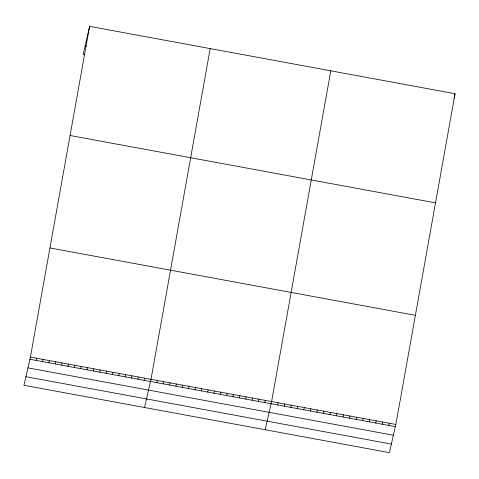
<?xml version="1.0" encoding="UTF-8"?>
<svg xmlns="http://www.w3.org/2000/svg" width="479" height="479" viewBox="0 0 479 479"><rect width="100%" height="100%" fill="white"/><g stroke="black" fill="none" stroke-linecap="round" stroke-linejoin="round"><path stroke-width="0.72" d="M30.405 357.106L89.597 26.357L455.05 93.722L395.852 424.472L389.403 452.643L23.95 385.278L30.405 357.106L395.852 424.472M210.197 48.583L150.999 379.338L144.55 407.509M330.797 70.814L271.599 401.57L265.15 429.741M89.597 26.357L83.148 54.528L84.555 54.786M36.248 360.453L36.751 358.28M42.595 361.627L43.098 359.448M48.948 362.795L49.445 360.615M55.295 363.968L55.792 361.789M61.641 365.136L62.138 362.956M67.988 366.309L68.485 364.13M74.335 367.477L74.832 365.297M80.682 368.644L81.179 366.465M87.028 369.818L87.525 367.638M93.375 370.986L93.878 368.806M99.722 372.159L100.225 369.98M106.069 373.327L106.572 371.147M112.421 374.494L112.918 372.321M118.768 375.668L119.265 373.488M125.115 376.835L125.612 374.656M131.462 378.009L131.959 375.829M137.808 379.176L138.305 376.997M144.155 380.344L144.652 378.171M156.849 382.685L157.352 380.506M163.195 383.859L163.698 381.679M169.542 385.026L170.045 382.847M175.889 386.2L176.392 384.02M182.242 387.367L182.738 385.188M188.588 388.535L189.085 386.355M194.935 389.708L195.432 387.529M201.282 390.876L201.779 388.697M207.629 392.05L208.126 389.87M213.975 393.217L214.472 391.038M220.322 394.385L220.819 392.211M226.669 395.558L227.172 393.379M233.016 396.726L233.518 394.546M239.362 397.899L239.865 395.72M245.709 399.067L246.212 396.887M252.062 400.24L252.559 398.061M258.409 401.408L258.905 399.229M264.755 402.576L265.252 400.396M277.64 404.953L278.137 402.773M284.179 406.156L284.682 403.983M290.717 407.366L291.22 405.186M297.261 408.569L297.758 406.39M303.8 409.773L304.297 407.599M310.338 410.982L310.835 408.803M316.876 412.185L317.379 410.006M323.421 413.389L323.918 411.216M329.959 414.598L330.456 412.419M336.498 415.802L336.994 413.622M343.036 417.005L343.539 414.832M349.574 418.215L350.077 416.035M356.119 419.418L356.615 417.239M362.657 420.622L363.154 418.448M369.195 421.831L369.692 419.652M375.734 423.035L376.237 420.855M454.062 98.045L455.05 93.722M382.278 424.238L382.775 422.065M388.816 425.448L389.313 423.268M85.112 45.948L86.519 46.212M70.066 135.503L435.513 202.868M49.936 247.96L415.389 315.326M29.902 359.286L395.355 426.651M27.938 367.866L393.391 435.231M25.914 376.704L391.367 444.069"/></g></svg>
